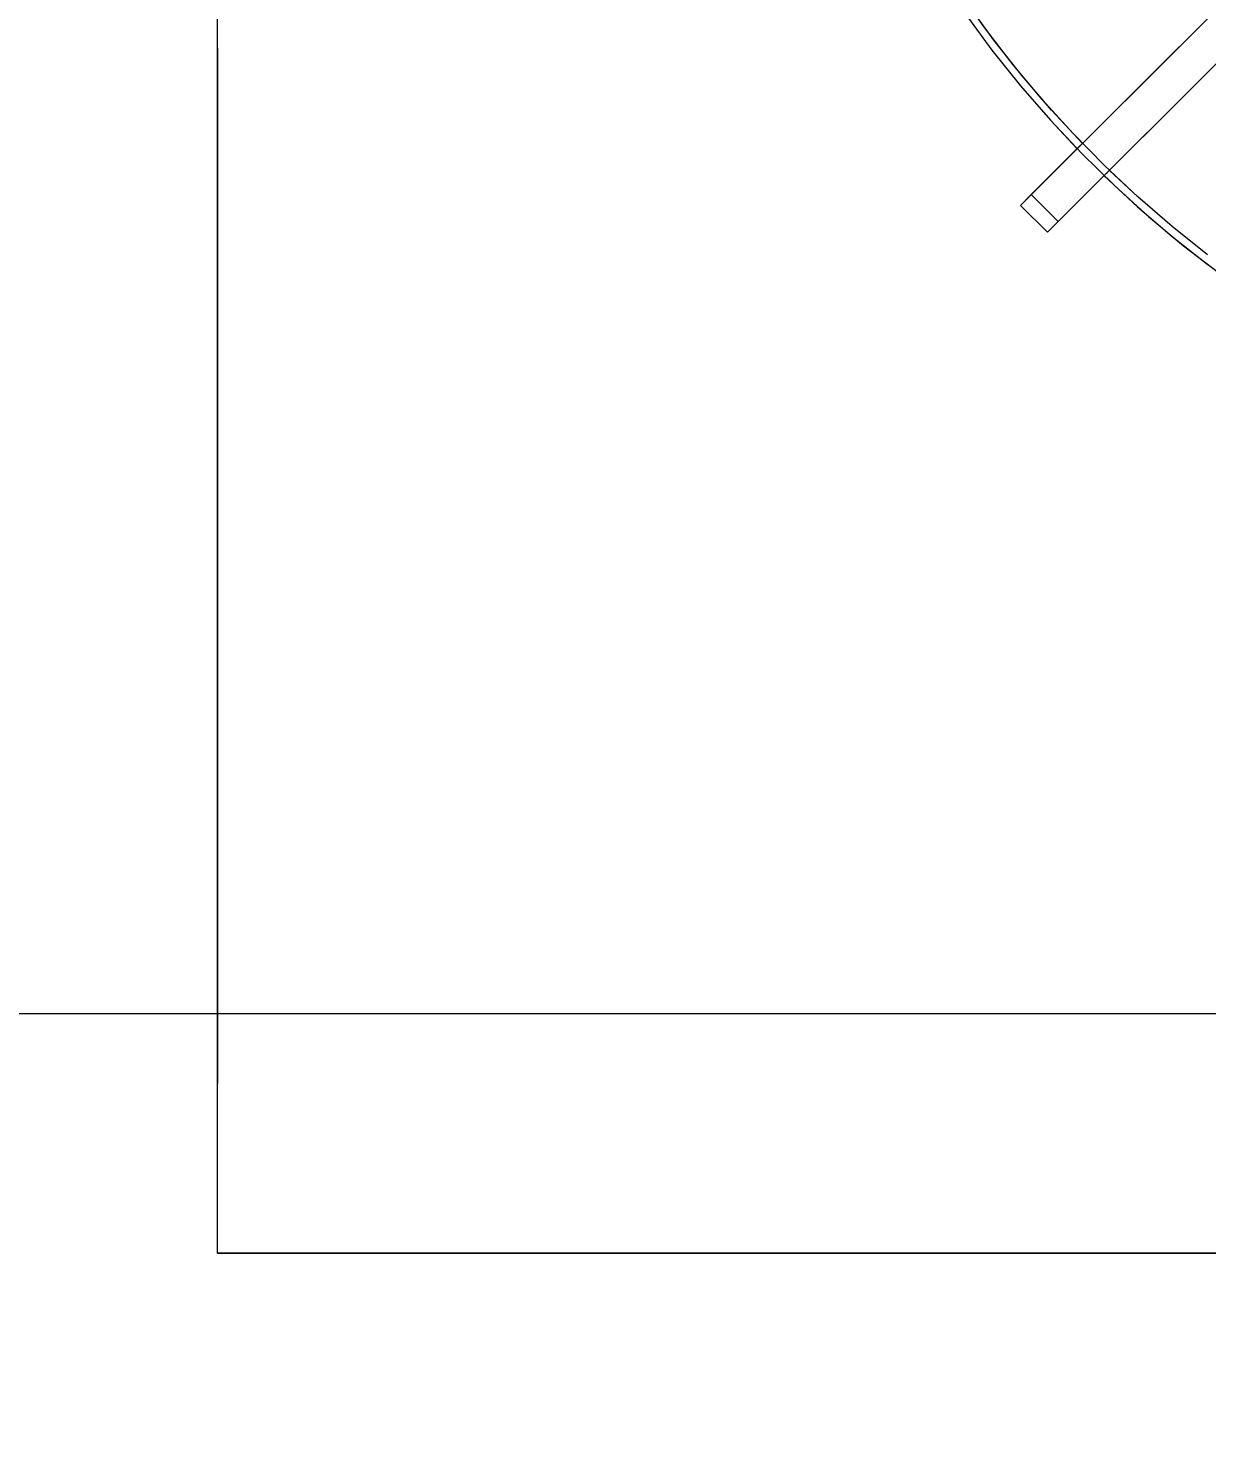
# Model space of a CAD drawing. Header units: millimetres. Extents: x -22227 to 20164, y 15335 to 61747.
# Drawn here: x -6765.8 to -6455.6, y 58900.2 to 59269.5 of the extents above; entities that cross this region are included whole.
import ezdxf

# ---------------------------------------------------------------- set-up
doc = ezdxf.new("R2010")
doc.units = ezdxf.units.MM
for name, color, linetype, lineweight in [('A-ANNO-DIMS', 7, 'Continuous', 9), ('A-ANNO-DIMS-170', 7, 'Continuous', 9), ('M-EQPM', 7, 'Continuous', 5)]:
    doc.layers.add(name, color=color, linetype=linetype, lineweight=lineweight)
doc.styles.add('Arial_2', font='arial.ttf', dxfattribs={"width": 0.8, "height": 340})
doc.dimstyles.new('AK_DIM_2_0_Arial', dxfattribs={"dimscale": 304.8, "dimtxt": 346.888196, "dimasz": 0.278871, "dimexe": 0.557743, "dimexo": 0.557743, "dimgap": 0.055774, "dimtad": 1, "dimdec": 0, "dimzin": 0, "dimdsep": 46, "dimtxsty": 'Arial_2', "dimblk1": 'OBLIQUE', "dimblk2": 'OBLIQUE', "dimsah": 1, "dimcen": 0.09, "dimadec": 0, "dimazin": 0, "dimtfac": 1, "dimtdec": 4, "dimtix": 1, "dimtmove": 0, "dimatfit": 3, "dimfxl": 1, "dimtvp": 1, "dimtolj": 1, "dimtzin": 0, "dimarcsym": 2})

# ---------------------------------------------------------------- blocks, each defined once
blk = doc.blocks.new('DanNong_VRV - OD-A-1-1235631-MẶT BẰNG BỐ TRÍ THIẾT BỊ')
at = {"layer": 'M-EQPM'}
for p, q in [((-885, -311.78), (-885, 688.22)), ((-885, -311.78), (-885, 688.22)), ((-885, -273.58), (-885, 616.52)), ((-673.72, -35.93), (-481.39, 156.4)), ((-481.39, 156.4), (-670.9, -33.1)), ((-474.32, 149.33), (-666.65, -43)), ((-663.82, -40.17), (-474.32, 149.33)), ((-885, 5.44), (-885, 0.44)), ((-885, 5.44), (-885, 0.44)), ((-885, 5.44), (-885, 0.44)), ((-885, 5.44), (-885, 0.44)), ((-885, 5.44), (-885, 0.44)), ((-885, 5.44), (-885, 0.44)), ((-885, 5.44), (-885, 0.44)), ((-885, 5.44), (-885, 0.44)), ((-885, 5.44), (-885, 0.44)), ((-885, 5.44), (-885, 0.44)), ((-885, -239.56), (-885, 0.44)), ((-885, 0.44), (-885, -239.56)), ((-885, -239.56), (-885, 0.44)), ((-885, 0.44), (-885, -239.56)), ((-885, -239.56), (-885, 0.44)), ((-885, 0.44), (-885, -239.56)), ((-885, -239.56), (-885, 0.44)), ((-885, 0.44), (-885, -239.56)), ((-885, 0.44), (-885, -4.56)), ((-885, -239.56), (-885, 0.44)), ((-885, 0.44), (-885, -239.56)), ((-885, -239.56), (-885, 0.44)), ((-885, 0.44), (-885, -239.56)), ((-885, -239.56), (-885, 0.44)), ((-885, 0.44), (-885, -239.56)), ((-885, -239.56), (-885, 0.44)), ((-885, 0.44), (-885, -239.56)), ((-885, -239.56), (-885, 0.44)), ((-885, 0.44), (-885, -239.56)), ((-885, -239.56), (-885, 0.44)), ((-885, 0.44), (-885, -239.56)), ((-885, -190.21), (-885, -4.56)), ((-885, -4.56), (-885, -190.21)), ((-670.9, -33.1), (-673.72, -35.93)), ((-670.9, -33.1), (-663.82, -40.17)), ((-670.9, -33.1), (-663.82, -40.17)), ((-673.72, -35.93), (-666.65, -43)), ((-673.72, -35.93), (-666.65, -43)), ((-666.65, -43), (-663.82, -40.17)), ((-885, -127.9), (-885, -158.22)), ((-885, -190.21), (-885, -195.21)), ((-885, -239.27), (-885, -267.1)), ((-885, -239.27), (-885, -267.1)), ((-885, -239.29), (-885, -267.07)), ((-885, -239.29), (-885, -267.07)), ((-885, -239.29), (-885, -267.07)), ((-885, -239.29), (-885, -267.07)), ((-885, -239.56), (-885, -244.56)), ((-885, -239.56), (-885, -244.56)), ((-885, -239.56), (-885, -244.56)), ((-885, -239.56), (-885, -244.56)), ((-885, -239.56), (-885, -244.56)), ((-885, -239.56), (-885, -244.56)), ((-885, -239.56), (-885, -244.56)), ((-885, -239.56), (-885, -244.56)), ((-885, -239.56), (-885, -244.56)), ((-885, -239.56), (-885, -244.56)), ((-885, -244.13), (-885, -241.71)), ((-885, -252.71), (-885, -261.71)), ((-885, -252.71), (-885, -261.71)), ((-885, -311.78), (655, -311.78)), ((655, -311.78), (-885, -311.78)), ((-841.21, -311.78), (585, -311.78)), ((-12.64, -311.78), (-841.21, -311.78)), ((-841.21, -311.78), (-12.64, -311.78)), ((-838.93, -311.78), (-811.15, -311.78)), ((-838.93, -311.78), (-811.15, -311.78)), ((-838.93, -311.78), (-811.15, -311.78)), ((-838.93, -311.78), (-811.15, -311.78)), ((-838.93, -311.78), (-811.15, -311.78)), ((-838.93, -311.78), (-811.15, -311.78)), ((-762.64, -311.78), (-777.64, -311.78)), ((-762.64, -311.78), (-777.64, -311.78)), ((-762.64, -311.78), (-647.98, -311.78)), ((-647.98, -311.78), (-762.64, -311.78)), ((-632.98, -311.78), (-647.98, -311.78)), ((-632.98, -311.78), (-647.98, -311.78))]:
    blk.add_line(p, q, dxfattribs=at)
at = {"layer": 'M-EQPM', "flags": 128}
for points in [[(-688.42, 14.66), (-681.28, 4.96), (-673.76, -4.44), (-665.87, -13.54), (-658.85, -21.05)], [(-688.42, 14.66), (-681.28, 4.96), (-673.76, -4.44), (-665.87, -13.54), (-657.62, -22.31), (-649.03, -30.74), (-640.11, -38.82), (-630.87, -46.55), (-621.34, -53.89)], [(-688.42, 14.66), (-681.28, 4.96), (-673.76, -4.44), (-665.87, -13.54), (-657.62, -22.31), (-649.03, -30.74), (-640.11, -38.82), (-630.87, -46.55), (-621.34, -53.89)], [(-624.54, -48.97), (-633.88, -41.5), (-642.92, -33.66), (-651.63, -25.47), (-660.01, -16.94), (-668.04, -8.08), (-675.71, 1.1), (-683, 10.58), (-689.92, 20.33)], [(-624.54, -48.97), (-633.88, -41.5), (-642.92, -33.66), (-651.63, -25.47), (-660.01, -16.94), (-668.04, -8.08), (-675.71, 1.1), (-683, 10.58), (-689.92, 20.33)], [(-657.43, -19.64), (-665.57, -10.88), (-673.35, -1.8), (-680.77, 7.59), (-687.8, 17.26)], [(-651.77, -28.12), (-642.96, -36.32), (-633.82, -44.15), (-624.37, -51.62)], [(-624.54, -48.97), (-633.88, -41.5), (-642.92, -33.66), (-650.36, -26.71)]]:
    blk.add_lwpolyline(points, dxfattribs=at)
at = {"layer": 'M-EQPM'}
for points in [[(-658.85, -21.05), (-658.84, -21.05), (-658.82, -21.03), (-658.72, -20.93), (-658.56, -20.77), (-658.36, -20.57), (-658.14, -20.34), (-657.92, -20.12), (-657.72, -19.92), (-657.56, -19.76), (-657.45, -19.66), (-657.43, -19.64), (-657.43, -19.64)], [(-657.43, -19.64), (-657.43, -19.64), (-657.45, -19.66), (-657.56, -19.76), (-657.72, -19.92), (-657.92, -20.12), (-658.14, -20.34), (-658.36, -20.57), (-658.56, -20.77), (-658.72, -20.93), (-658.82, -21.03), (-658.84, -21.05), (-658.85, -21.05)], [(-650.36, -26.71), (-650.36, -26.71), (-650.38, -26.73), (-650.49, -26.83), (-650.64, -26.99), (-650.84, -27.19), (-651.07, -27.42), (-651.29, -27.64), (-651.49, -27.84), (-651.65, -28), (-651.75, -28.1), (-651.77, -28.12), (-651.77, -28.12)], [(-651.77, -28.12), (-651.77, -28.12), (-651.75, -28.1), (-651.65, -28), (-651.49, -27.84), (-651.29, -27.64), (-651.07, -27.42), (-650.84, -27.19), (-650.64, -26.99), (-650.49, -26.83), (-650.38, -26.73), (-650.36, -26.71), (-650.36, -26.71)]]:
    blk.add_open_spline(points, degree=3, dxfattribs=at)
blk = doc.blocks.new('DanNong_VRV - OD-A-1-V174-MẶT BẰNG BỐ TRÍ THIẾT BỊ')
at = {"layer": 'M-EQPM'}
for p, q in [((-885, -311.78), (-885, 688.22)), ((-885, -311.78), (-885, 688.22)), ((-885, -311.78), (-885, 688.22)), ((-885, -311.78), (-885, 688.22)), ((-885, -273.58), (-885, 616.52)), ((-885, -273.58), (-885, 616.52)), ((-673.72, -35.93), (-481.39, 156.4)), ((-673.72, -35.93), (-481.39, 156.4)), ((-481.39, 156.4), (-670.9, -33.1)), ((-481.39, 156.4), (-670.9, -33.1)), ((-474.32, 149.33), (-666.65, -43)), ((-474.32, 149.33), (-666.65, -43)), ((-663.82, -40.17), (-474.32, 149.33)), ((-663.82, -40.17), (-474.32, 149.33)), ((-885, 5.44), (-885, 0.44)), ((-885, 5.44), (-885, 0.44)), ((-885, 5.44), (-885, 0.44)), ((-885, 5.44), (-885, 0.44)), ((-885, 5.44), (-885, 0.44)), ((-885, 5.44), (-885, 0.44)), ((-885, 5.44), (-885, 0.44)), ((-885, 5.44), (-885, 0.44)), ((-885, 5.44), (-885, 0.44)), ((-885, 5.44), (-885, 0.44)), ((-885, 5.44), (-885, 0.44)), ((-885, 5.44), (-885, 0.44)), ((-885, 5.44), (-885, 0.44)), ((-885, 5.44), (-885, 0.44)), ((-885, 5.44), (-885, 0.44)), ((-885, 5.44), (-885, 0.44)), ((-885, 5.44), (-885, 0.44)), ((-885, 5.44), (-885, 0.44)), ((-885, 5.44), (-885, 0.44)), ((-885, 5.44), (-885, 0.44)), ((-885, -239.56), (-885, 0.44)), ((-885, 0.44), (-885, -239.56)), ((-885, -239.56), (-885, 0.44)), ((-885, 0.44), (-885, -239.56)), ((-885, -239.56), (-885, 0.44)), ((-885, 0.44), (-885, -239.56)), ((-885, -239.56), (-885, 0.44)), ((-885, 0.44), (-885, -239.56)), ((-885, 0.44), (-885, -4.56)), ((-885, -239.56), (-885, 0.44)), ((-885, 0.44), (-885, -239.56)), ((-885, -239.56), (-885, 0.44)), ((-885, 0.44), (-885, -239.56)), ((-885, -239.56), (-885, 0.44)), ((-885, 0.44), (-885, -239.56)), ((-885, -239.56), (-885, 0.44)), ((-885, 0.44), (-885, -239.56)), ((-885, -239.56), (-885, 0.44)), ((-885, 0.44), (-885, -239.56)), ((-885, -239.56), (-885, 0.44)), ((-885, 0.44), (-885, -239.56)), ((-885, -239.56), (-885, 0.44)), ((-885, 0.44), (-885, -239.56)), ((-885, -239.56), (-885, 0.44)), ((-885, 0.44), (-885, -239.56)), ((-885, -239.56), (-885, 0.44)), ((-885, 0.44), (-885, -239.56)), ((-885, -239.56), (-885, 0.44)), ((-885, 0.44), (-885, -239.56)), ((-885, 0.44), (-885, -4.56)), ((-885, -239.56), (-885, 0.44)), ((-885, 0.44), (-885, -239.56)), ((-885, -239.56), (-885, 0.44)), ((-885, 0.44), (-885, -239.56)), ((-885, -239.56), (-885, 0.44)), ((-885, 0.44), (-885, -239.56)), ((-885, -239.56), (-885, 0.44)), ((-885, 0.44), (-885, -239.56)), ((-885, -239.56), (-885, 0.44)), ((-885, 0.44), (-885, -239.56)), ((-885, -239.56), (-885, 0.44)), ((-885, 0.44), (-885, -239.56)), ((-885, -190.21), (-885, -4.56)), ((-885, -4.56), (-885, -190.21)), ((-885, -190.21), (-885, -4.56)), ((-885, -4.56), (-885, -190.21)), ((-670.9, -33.1), (-673.72, -35.93)), ((-670.9, -33.1), (-673.72, -35.93)), ((-670.9, -33.1), (-663.82, -40.17)), ((-670.9, -33.1), (-663.82, -40.17)), ((-670.9, -33.1), (-663.82, -40.17)), ((-670.9, -33.1), (-663.82, -40.17)), ((-673.72, -35.93), (-666.65, -43)), ((-673.72, -35.93), (-666.65, -43)), ((-673.72, -35.93), (-666.65, -43)), ((-673.72, -35.93), (-666.65, -43)), ((-666.65, -43), (-663.82, -40.17)), ((-666.65, -43), (-663.82, -40.17)), ((-885, -127.9), (-885, -158.22)), ((-885, -127.9), (-885, -158.22)), ((-885, -190.21), (-885, -195.21)), ((-885, -190.21), (-885, -195.21)), ((-885, -239.27), (-885, -267.1)), ((-885, -239.27), (-885, -267.1)), ((-885, -239.27), (-885, -267.1)), ((-885, -239.27), (-885, -267.1)), ((-885, -239.29), (-885, -267.07)), ((-885, -239.29), (-885, -267.07)), ((-885, -239.29), (-885, -267.07)), ((-885, -239.29), (-885, -267.07)), ((-885, -239.29), (-885, -267.07)), ((-885, -239.29), (-885, -267.07)), ((-885, -239.29), (-885, -267.07)), ((-885, -239.29), (-885, -267.07)), ((-885, -239.56), (-885, -244.56)), ((-885, -239.56), (-885, -244.56)), ((-885, -239.56), (-885, -244.56)), ((-885, -239.56), (-885, -244.56)), ((-885, -239.56), (-885, -244.56)), ((-885, -239.56), (-885, -244.56)), ((-885, -239.56), (-885, -244.56)), ((-885, -239.56), (-885, -244.56)), ((-885, -239.56), (-885, -244.56)), ((-885, -239.56), (-885, -244.56)), ((-885, -239.56), (-885, -244.56)), ((-885, -239.56), (-885, -244.56)), ((-885, -239.56), (-885, -244.56)), ((-885, -239.56), (-885, -244.56)), ((-885, -239.56), (-885, -244.56)), ((-885, -239.56), (-885, -244.56)), ((-885, -239.56), (-885, -244.56)), ((-885, -239.56), (-885, -244.56)), ((-885, -239.56), (-885, -244.56)), ((-885, -239.56), (-885, -244.56)), ((-885, -244.13), (-885, -241.71)), ((-885, -244.13), (-885, -241.71)), ((-885, -252.71), (-885, -261.71)), ((-885, -252.71), (-885, -261.71)), ((-885, -252.71), (-885, -261.71)), ((-885, -252.71), (-885, -261.71)), ((-885, -311.78), (655, -311.78)), ((655, -311.78), (-885, -311.78)), ((-885, -311.78), (655, -311.78)), ((655, -311.78), (-885, -311.78)), ((-841.21, -311.78), (585, -311.78)), ((-12.64, -311.78), (-841.21, -311.78)), ((-841.21, -311.78), (-12.64, -311.78)), ((-841.21, -311.78), (585, -311.78)), ((-12.64, -311.78), (-841.21, -311.78)), ((-841.21, -311.78), (-12.64, -311.78)), ((-838.93, -311.78), (-811.15, -311.78)), ((-838.93, -311.78), (-811.15, -311.78)), ((-838.93, -311.78), (-811.15, -311.78)), ((-838.93, -311.78), (-811.15, -311.78)), ((-838.93, -311.78), (-811.15, -311.78)), ((-838.93, -311.78), (-811.15, -311.78)), ((-838.93, -311.78), (-811.15, -311.78)), ((-838.93, -311.78), (-811.15, -311.78)), ((-838.93, -311.78), (-811.15, -311.78)), ((-838.93, -311.78), (-811.15, -311.78)), ((-838.93, -311.78), (-811.15, -311.78)), ((-838.93, -311.78), (-811.15, -311.78)), ((-762.64, -311.78), (-777.64, -311.78)), ((-762.64, -311.78), (-777.64, -311.78)), ((-762.64, -311.78), (-777.64, -311.78)), ((-762.64, -311.78), (-777.64, -311.78)), ((-762.64, -311.78), (-647.98, -311.78)), ((-647.98, -311.78), (-762.64, -311.78)), ((-762.64, -311.78), (-647.98, -311.78)), ((-647.98, -311.78), (-762.64, -311.78)), ((-632.98, -311.78), (-647.98, -311.78)), ((-632.98, -311.78), (-647.98, -311.78)), ((-632.98, -311.78), (-647.98, -311.78)), ((-632.98, -311.78), (-647.98, -311.78))]:
    blk.add_line(p, q, dxfattribs=at)
at = {"layer": 'M-EQPM', "flags": 128}
for points in [[(-688.42, 14.66), (-681.28, 4.96), (-673.76, -4.44), (-665.87, -13.54), (-658.85, -21.05)], [(-688.42, 14.66), (-681.28, 4.96), (-673.76, -4.44), (-665.87, -13.54), (-657.62, -22.31), (-649.03, -30.74), (-640.11, -38.82), (-630.87, -46.55), (-621.34, -53.89)], [(-688.42, 14.66), (-681.28, 4.96), (-673.76, -4.44), (-665.87, -13.54), (-657.62, -22.31), (-649.03, -30.74), (-640.11, -38.82), (-630.87, -46.55), (-621.34, -53.89)], [(-688.42, 14.66), (-681.28, 4.96), (-673.76, -4.44), (-665.87, -13.54), (-658.85, -21.05)], [(-688.42, 14.66), (-681.28, 4.96), (-673.76, -4.44), (-665.87, -13.54), (-657.62, -22.31), (-649.03, -30.74), (-640.11, -38.82), (-630.87, -46.55), (-621.34, -53.89)], [(-688.42, 14.66), (-681.28, 4.96), (-673.76, -4.44), (-665.87, -13.54), (-657.62, -22.31), (-649.03, -30.74), (-640.11, -38.82), (-630.87, -46.55), (-621.34, -53.89)], [(-624.54, -48.97), (-633.88, -41.5), (-642.92, -33.66), (-651.63, -25.47), (-660.01, -16.94), (-668.04, -8.08), (-675.71, 1.1), (-683, 10.58), (-689.92, 20.33)], [(-624.54, -48.97), (-633.88, -41.5), (-642.92, -33.66), (-651.63, -25.47), (-660.01, -16.94), (-668.04, -8.08), (-675.71, 1.1), (-683, 10.58), (-689.92, 20.33)], [(-624.54, -48.97), (-633.88, -41.5), (-642.92, -33.66), (-651.63, -25.47), (-660.01, -16.94), (-668.04, -8.08), (-675.71, 1.1), (-683, 10.58), (-689.92, 20.33)], [(-624.54, -48.97), (-633.88, -41.5), (-642.92, -33.66), (-651.63, -25.47), (-660.01, -16.94), (-668.04, -8.08), (-675.71, 1.1), (-683, 10.58), (-689.92, 20.33)], [(-657.43, -19.64), (-665.57, -10.88), (-673.35, -1.8), (-680.77, 7.59), (-687.8, 17.26)], [(-657.43, -19.64), (-665.57, -10.88), (-673.35, -1.8), (-680.77, 7.59), (-687.8, 17.26)], [(-651.77, -28.12), (-642.96, -36.32), (-633.82, -44.15), (-624.37, -51.62)], [(-651.77, -28.12), (-642.96, -36.32), (-633.82, -44.15), (-624.37, -51.62)], [(-624.54, -48.97), (-633.88, -41.5), (-642.92, -33.66), (-650.36, -26.71)], [(-624.54, -48.97), (-633.88, -41.5), (-642.92, -33.66), (-650.36, -26.71)]]:
    blk.add_lwpolyline(points, dxfattribs=at)
at = {"layer": 'M-EQPM'}
for points in [[(-658.85, -21.05), (-658.84, -21.05), (-658.82, -21.03), (-658.72, -20.93), (-658.56, -20.77), (-658.36, -20.57), (-658.14, -20.34), (-657.92, -20.12), (-657.72, -19.92), (-657.56, -19.76), (-657.45, -19.66), (-657.43, -19.64), (-657.43, -19.64)], [(-657.43, -19.64), (-657.43, -19.64), (-657.45, -19.66), (-657.56, -19.76), (-657.72, -19.92), (-657.92, -20.12), (-658.14, -20.34), (-658.36, -20.57), (-658.56, -20.77), (-658.72, -20.93), (-658.82, -21.03), (-658.84, -21.05), (-658.85, -21.05)], [(-658.85, -21.05), (-658.84, -21.05), (-658.82, -21.03), (-658.72, -20.93), (-658.56, -20.77), (-658.36, -20.57), (-658.14, -20.34), (-657.92, -20.12), (-657.72, -19.92), (-657.56, -19.76), (-657.45, -19.66), (-657.43, -19.64), (-657.43, -19.64)], [(-657.43, -19.64), (-657.43, -19.64), (-657.45, -19.66), (-657.56, -19.76), (-657.72, -19.92), (-657.92, -20.12), (-658.14, -20.34), (-658.36, -20.57), (-658.56, -20.77), (-658.72, -20.93), (-658.82, -21.03), (-658.84, -21.05), (-658.85, -21.05)], [(-650.36, -26.71), (-650.36, -26.71), (-650.38, -26.73), (-650.49, -26.83), (-650.64, -26.99), (-650.84, -27.19), (-651.07, -27.42), (-651.29, -27.64), (-651.49, -27.84), (-651.65, -28), (-651.75, -28.1), (-651.77, -28.12), (-651.77, -28.12)], [(-651.77, -28.12), (-651.77, -28.12), (-651.75, -28.1), (-651.65, -28), (-651.49, -27.84), (-651.29, -27.64), (-651.07, -27.42), (-650.84, -27.19), (-650.64, -26.99), (-650.49, -26.83), (-650.38, -26.73), (-650.36, -26.71), (-650.36, -26.71)], [(-650.36, -26.71), (-650.36, -26.71), (-650.38, -26.73), (-650.49, -26.83), (-650.64, -26.99), (-650.84, -27.19), (-651.07, -27.42), (-651.29, -27.64), (-651.49, -27.84), (-651.65, -28), (-651.75, -28.1), (-651.77, -28.12), (-651.77, -28.12)], [(-651.77, -28.12), (-651.77, -28.12), (-651.75, -28.1), (-651.65, -28), (-651.49, -27.84), (-651.29, -27.64), (-651.07, -27.42), (-650.84, -27.19), (-650.64, -26.99), (-650.49, -26.83), (-650.38, -26.73), (-650.36, -26.71), (-650.36, -26.71)]]:
    blk.add_open_spline(points, degree=3, dxfattribs=at)
blk = doc.blocks.new('DanNong_VRV - OD-A-1-V179-MẶT BẰNG BỐ TRÍ THIẾT BỊ')
at = {"layer": 'M-EQPM'}
for p, q in [((-885, -311.78), (-885, 688.22)), ((-885, -311.78), (-885, 688.22)), ((-885, -311.78), (-885, 688.22)), ((-885, -311.78), (-885, 688.22)), ((-885, -273.58), (-885, 616.52)), ((-885, -273.58), (-885, 616.52)), ((-673.72, -35.93), (-481.39, 156.4)), ((-673.72, -35.93), (-481.39, 156.4)), ((-481.39, 156.4), (-670.9, -33.1)), ((-481.39, 156.4), (-670.9, -33.1)), ((-474.32, 149.33), (-666.65, -43)), ((-474.32, 149.33), (-666.65, -43)), ((-663.82, -40.17), (-474.32, 149.33)), ((-663.82, -40.17), (-474.32, 149.33)), ((-885, 5.44), (-885, 0.44)), ((-885, 5.44), (-885, 0.44)), ((-885, 5.44), (-885, 0.44)), ((-885, 5.44), (-885, 0.44)), ((-885, 5.44), (-885, 0.44)), ((-885, 5.44), (-885, 0.44)), ((-885, 5.44), (-885, 0.44)), ((-885, 5.44), (-885, 0.44)), ((-885, 5.44), (-885, 0.44)), ((-885, 5.44), (-885, 0.44)), ((-885, 5.44), (-885, 0.44)), ((-885, 5.44), (-885, 0.44)), ((-885, 5.44), (-885, 0.44)), ((-885, 5.44), (-885, 0.44)), ((-885, 5.44), (-885, 0.44)), ((-885, 5.44), (-885, 0.44)), ((-885, 5.44), (-885, 0.44)), ((-885, 5.44), (-885, 0.44)), ((-885, 5.44), (-885, 0.44)), ((-885, 5.44), (-885, 0.44)), ((-885, -239.56), (-885, 0.44)), ((-885, 0.44), (-885, -239.56)), ((-885, -239.56), (-885, 0.44)), ((-885, 0.44), (-885, -239.56)), ((-885, -239.56), (-885, 0.44)), ((-885, 0.44), (-885, -239.56)), ((-885, -239.56), (-885, 0.44)), ((-885, 0.44), (-885, -239.56)), ((-885, 0.44), (-885, -4.56)), ((-885, -239.56), (-885, 0.44)), ((-885, 0.44), (-885, -239.56)), ((-885, -239.56), (-885, 0.44)), ((-885, 0.44), (-885, -239.56)), ((-885, -239.56), (-885, 0.44)), ((-885, 0.44), (-885, -239.56)), ((-885, -239.56), (-885, 0.44)), ((-885, 0.44), (-885, -239.56)), ((-885, -239.56), (-885, 0.44)), ((-885, 0.44), (-885, -239.56)), ((-885, -239.56), (-885, 0.44)), ((-885, 0.44), (-885, -239.56)), ((-885, -239.56), (-885, 0.44)), ((-885, 0.44), (-885, -239.56)), ((-885, -239.56), (-885, 0.44)), ((-885, 0.44), (-885, -239.56)), ((-885, -239.56), (-885, 0.44)), ((-885, 0.44), (-885, -239.56)), ((-885, -239.56), (-885, 0.44)), ((-885, 0.44), (-885, -239.56)), ((-885, 0.44), (-885, -4.56)), ((-885, -239.56), (-885, 0.44)), ((-885, 0.44), (-885, -239.56)), ((-885, -239.56), (-885, 0.44)), ((-885, 0.44), (-885, -239.56)), ((-885, -239.56), (-885, 0.44)), ((-885, 0.44), (-885, -239.56)), ((-885, -239.56), (-885, 0.44)), ((-885, 0.44), (-885, -239.56)), ((-885, -239.56), (-885, 0.44)), ((-885, 0.44), (-885, -239.56)), ((-885, -239.56), (-885, 0.44)), ((-885, 0.44), (-885, -239.56)), ((-885, -190.21), (-885, -4.56)), ((-885, -4.56), (-885, -190.21)), ((-885, -190.21), (-885, -4.56)), ((-885, -4.56), (-885, -190.21)), ((-670.9, -33.1), (-673.72, -35.93)), ((-670.9, -33.1), (-673.72, -35.93)), ((-670.9, -33.1), (-663.82, -40.17)), ((-670.9, -33.1), (-663.82, -40.17)), ((-670.9, -33.1), (-663.82, -40.17)), ((-670.9, -33.1), (-663.82, -40.17)), ((-673.72, -35.93), (-666.65, -43)), ((-673.72, -35.93), (-666.65, -43)), ((-673.72, -35.93), (-666.65, -43)), ((-673.72, -35.93), (-666.65, -43)), ((-666.65, -43), (-663.82, -40.17)), ((-666.65, -43), (-663.82, -40.17)), ((-885, -127.9), (-885, -158.22)), ((-885, -127.9), (-885, -158.22)), ((-885, -190.21), (-885, -195.21)), ((-885, -190.21), (-885, -195.21)), ((-885, -239.27), (-885, -267.1)), ((-885, -239.27), (-885, -267.1)), ((-885, -239.27), (-885, -267.1)), ((-885, -239.27), (-885, -267.1)), ((-885, -239.29), (-885, -267.07)), ((-885, -239.29), (-885, -267.07)), ((-885, -239.29), (-885, -267.07)), ((-885, -239.29), (-885, -267.07)), ((-885, -239.29), (-885, -267.07)), ((-885, -239.29), (-885, -267.07)), ((-885, -239.29), (-885, -267.07)), ((-885, -239.29), (-885, -267.07)), ((-885, -239.56), (-885, -244.56)), ((-885, -239.56), (-885, -244.56)), ((-885, -239.56), (-885, -244.56)), ((-885, -239.56), (-885, -244.56)), ((-885, -239.56), (-885, -244.56)), ((-885, -239.56), (-885, -244.56)), ((-885, -239.56), (-885, -244.56)), ((-885, -239.56), (-885, -244.56)), ((-885, -239.56), (-885, -244.56)), ((-885, -239.56), (-885, -244.56)), ((-885, -239.56), (-885, -244.56)), ((-885, -239.56), (-885, -244.56)), ((-885, -239.56), (-885, -244.56)), ((-885, -239.56), (-885, -244.56)), ((-885, -239.56), (-885, -244.56)), ((-885, -239.56), (-885, -244.56)), ((-885, -239.56), (-885, -244.56)), ((-885, -239.56), (-885, -244.56)), ((-885, -239.56), (-885, -244.56)), ((-885, -239.56), (-885, -244.56)), ((-885, -244.13), (-885, -241.71)), ((-885, -244.13), (-885, -241.71)), ((-885, -252.71), (-885, -261.71)), ((-885, -252.71), (-885, -261.71)), ((-885, -252.71), (-885, -261.71)), ((-885, -252.71), (-885, -261.71)), ((-885, -311.78), (655, -311.78)), ((655, -311.78), (-885, -311.78)), ((-885, -311.78), (655, -311.78)), ((655, -311.78), (-885, -311.78)), ((-841.21, -311.78), (585, -311.78)), ((-12.64, -311.78), (-841.21, -311.78)), ((-841.21, -311.78), (-12.64, -311.78)), ((-841.21, -311.78), (585, -311.78)), ((-12.64, -311.78), (-841.21, -311.78)), ((-841.21, -311.78), (-12.64, -311.78)), ((-838.93, -311.78), (-811.15, -311.78)), ((-838.93, -311.78), (-811.15, -311.78)), ((-838.93, -311.78), (-811.15, -311.78)), ((-838.93, -311.78), (-811.15, -311.78)), ((-838.93, -311.78), (-811.15, -311.78)), ((-838.93, -311.78), (-811.15, -311.78)), ((-838.93, -311.78), (-811.15, -311.78)), ((-838.93, -311.78), (-811.15, -311.78)), ((-838.93, -311.78), (-811.15, -311.78)), ((-838.93, -311.78), (-811.15, -311.78)), ((-838.93, -311.78), (-811.15, -311.78)), ((-838.93, -311.78), (-811.15, -311.78)), ((-762.64, -311.78), (-777.64, -311.78)), ((-762.64, -311.78), (-777.64, -311.78)), ((-762.64, -311.78), (-777.64, -311.78)), ((-762.64, -311.78), (-777.64, -311.78)), ((-762.64, -311.78), (-647.98, -311.78)), ((-647.98, -311.78), (-762.64, -311.78)), ((-762.64, -311.78), (-647.98, -311.78)), ((-647.98, -311.78), (-762.64, -311.78)), ((-632.98, -311.78), (-647.98, -311.78)), ((-632.98, -311.78), (-647.98, -311.78)), ((-632.98, -311.78), (-647.98, -311.78)), ((-632.98, -311.78), (-647.98, -311.78))]:
    blk.add_line(p, q, dxfattribs=at)
at = {"layer": 'M-EQPM', "flags": 128}
for points in [[(-688.42, 14.66), (-681.28, 4.96), (-673.76, -4.44), (-665.87, -13.54), (-658.85, -21.05)], [(-688.42, 14.66), (-681.28, 4.96), (-673.76, -4.44), (-665.87, -13.54), (-657.62, -22.31), (-649.03, -30.74), (-640.11, -38.82), (-630.87, -46.55), (-621.34, -53.89)], [(-688.42, 14.66), (-681.28, 4.96), (-673.76, -4.44), (-665.87, -13.54), (-657.62, -22.31), (-649.03, -30.74), (-640.11, -38.82), (-630.87, -46.55), (-621.34, -53.89)], [(-688.42, 14.66), (-681.28, 4.96), (-673.76, -4.44), (-665.87, -13.54), (-658.85, -21.05)], [(-688.42, 14.66), (-681.28, 4.96), (-673.76, -4.44), (-665.87, -13.54), (-657.62, -22.31), (-649.03, -30.74), (-640.11, -38.82), (-630.87, -46.55), (-621.34, -53.89)], [(-688.42, 14.66), (-681.28, 4.96), (-673.76, -4.44), (-665.87, -13.54), (-657.62, -22.31), (-649.03, -30.74), (-640.11, -38.82), (-630.87, -46.55), (-621.34, -53.89)], [(-624.54, -48.97), (-633.88, -41.5), (-642.92, -33.66), (-651.63, -25.47), (-660.01, -16.94), (-668.04, -8.08), (-675.71, 1.1), (-683, 10.58), (-689.92, 20.33)], [(-624.54, -48.97), (-633.88, -41.5), (-642.92, -33.66), (-651.63, -25.47), (-660.01, -16.94), (-668.04, -8.08), (-675.71, 1.1), (-683, 10.58), (-689.92, 20.33)], [(-624.54, -48.97), (-633.88, -41.5), (-642.92, -33.66), (-651.63, -25.47), (-660.01, -16.94), (-668.04, -8.08), (-675.71, 1.1), (-683, 10.58), (-689.92, 20.33)], [(-624.54, -48.97), (-633.88, -41.5), (-642.92, -33.66), (-651.63, -25.47), (-660.01, -16.94), (-668.04, -8.08), (-675.71, 1.1), (-683, 10.58), (-689.92, 20.33)], [(-657.43, -19.64), (-665.57, -10.88), (-673.35, -1.8), (-680.77, 7.59), (-687.8, 17.26)], [(-657.43, -19.64), (-665.57, -10.88), (-673.35, -1.8), (-680.77, 7.59), (-687.8, 17.26)], [(-651.77, -28.12), (-642.96, -36.32), (-633.82, -44.15), (-624.37, -51.62)], [(-651.77, -28.12), (-642.96, -36.32), (-633.82, -44.15), (-624.37, -51.62)], [(-624.54, -48.97), (-633.88, -41.5), (-642.92, -33.66), (-650.36, -26.71)], [(-624.54, -48.97), (-633.88, -41.5), (-642.92, -33.66), (-650.36, -26.71)]]:
    blk.add_lwpolyline(points, dxfattribs=at)
at = {"layer": 'M-EQPM'}
for points in [[(-658.85, -21.05), (-658.84, -21.05), (-658.82, -21.03), (-658.72, -20.93), (-658.56, -20.77), (-658.36, -20.57), (-658.14, -20.34), (-657.92, -20.12), (-657.72, -19.92), (-657.56, -19.76), (-657.45, -19.66), (-657.43, -19.64), (-657.43, -19.64)], [(-657.43, -19.64), (-657.43, -19.64), (-657.45, -19.66), (-657.56, -19.76), (-657.72, -19.92), (-657.92, -20.12), (-658.14, -20.34), (-658.36, -20.57), (-658.56, -20.77), (-658.72, -20.93), (-658.82, -21.03), (-658.84, -21.05), (-658.85, -21.05)], [(-658.85, -21.05), (-658.84, -21.05), (-658.82, -21.03), (-658.72, -20.93), (-658.56, -20.77), (-658.36, -20.57), (-658.14, -20.34), (-657.92, -20.12), (-657.72, -19.92), (-657.56, -19.76), (-657.45, -19.66), (-657.43, -19.64), (-657.43, -19.64)], [(-657.43, -19.64), (-657.43, -19.64), (-657.45, -19.66), (-657.56, -19.76), (-657.72, -19.92), (-657.92, -20.12), (-658.14, -20.34), (-658.36, -20.57), (-658.56, -20.77), (-658.72, -20.93), (-658.82, -21.03), (-658.84, -21.05), (-658.85, -21.05)], [(-650.36, -26.71), (-650.36, -26.71), (-650.38, -26.73), (-650.49, -26.83), (-650.64, -26.99), (-650.84, -27.19), (-651.07, -27.42), (-651.29, -27.64), (-651.49, -27.84), (-651.65, -28), (-651.75, -28.1), (-651.77, -28.12), (-651.77, -28.12)], [(-651.77, -28.12), (-651.77, -28.12), (-651.75, -28.1), (-651.65, -28), (-651.49, -27.84), (-651.29, -27.64), (-651.07, -27.42), (-650.84, -27.19), (-650.64, -26.99), (-650.49, -26.83), (-650.38, -26.73), (-650.36, -26.71), (-650.36, -26.71)], [(-650.36, -26.71), (-650.36, -26.71), (-650.38, -26.73), (-650.49, -26.83), (-650.64, -26.99), (-650.84, -27.19), (-651.07, -27.42), (-651.29, -27.64), (-651.49, -27.84), (-651.65, -28), (-651.75, -28.1), (-651.77, -28.12), (-651.77, -28.12)], [(-651.77, -28.12), (-651.77, -28.12), (-651.75, -28.1), (-651.65, -28), (-651.49, -27.84), (-651.29, -27.64), (-651.07, -27.42), (-650.84, -27.19), (-650.64, -26.99), (-650.49, -26.83), (-650.38, -26.73), (-650.36, -26.71), (-650.36, -26.71)]]:
    blk.add_open_spline(points, degree=3, dxfattribs=at)
blk = doc.blocks.new('AK-SGS-M3-Hrvt_rvt-1-MẶT BẰNG BỐ TRÍ THIẾT BỊ')
at = {"layer": 'M-EQPM', "lineweight": 9}
for name in ['DanNong_VRV - OD-A-1-1235631-MẶT BẰNG BỐ TRÍ THIẾT BỊ', 'DanNong_VRV - OD-A-1-V174-MẶT BẰNG BỐ TRÍ THIẾT BỊ', 'DanNong_VRV - OD-A-1-V179-MẶT BẰNG BỐ TRÍ THIẾT BỊ']:
    blk.add_blockref(name, (-5830.9, 59258.71), dxfattribs=at)
blk = doc.blocks.new('DIMBLOCK9-MẶT BẰNG BỐ TRÍ THIẾT BỊ')
at = {"layer": 'A-ANNO-DIMS-170'}
for p, q in [((-12198.59, 59010.07), (-12198.59, 59180.07)), ((-4498.59, 59010.07), (-4498.59, 59180.07)), ((-12198.59, 59010.07), (-12156.09, 59052.57)), ((-4498.59, 59010.07), (-4456.09, 59052.57)), ((-12198.59, 59010.07), (-12241.09, 58967.57)), ((-12198.59, 59010.07), (-4498.59, 59010.07)), ((-12198.59, 59010.07), (-12198.59, 58900.17)), ((-4498.59, 59010.07), (-4541.09, 58967.57)), ((-4498.59, 59010.07), (-4498.59, 58900.17))]:
    blk.add_line(p, q, dxfattribs=at)
at = {"layer": 'A-ANNO-DIMS-170', "color": 0, "insert": (-8764.85, 59468.46), "char_height": 340, "width": 999.038, "attachment_point": 1, "line_spacing_factor": 0.941778, "style": 'Arial_2'}
blk.add_mtext('7700', dxfattribs=at)
blk = doc.blocks.new('_Oblique')
at = {"color": 0, "linetype": 'ByBlock', "lineweight": -2}
blk.add_line((-0.5, -0.5), (0.5, 0.5), dxfattribs=at)

msp = doc.modelspace()

# ---------------------------------------------------------------- block references
at = {"lineweight": 5}
msp.add_blockref('AK-SGS-M3-Hrvt_rvt-1-MẶT BẰNG BỐ TRÍ THIẾT BỊ', (0, 0), dxfattribs=at)

# ---------------------------------------------------------------- dimensions: what is measured, and where the dimension line sits
at = {"layer": 'A-ANNO-DIMS'}
dim = msp.add_linear_dim(base=(-4498.59, 59010.07), p1=(-12198.59, 59070.17), p2=(-4498.59, 59070.17), dimstyle='AK_DIM_2_0_Arial', override={"dimpost": '<>', "dimfxl": 7700}, dxfattribs=at)
dim.commit()
dim.dimension.update_dxf_attribs({"geometry": 'DIMBLOCK9-MẶT BẰNG BỐ TRÍ THIẾT BỊ', "text_midpoint": (-8348.59, 59200.66)})

doc.saveas('drawing.dxf')
